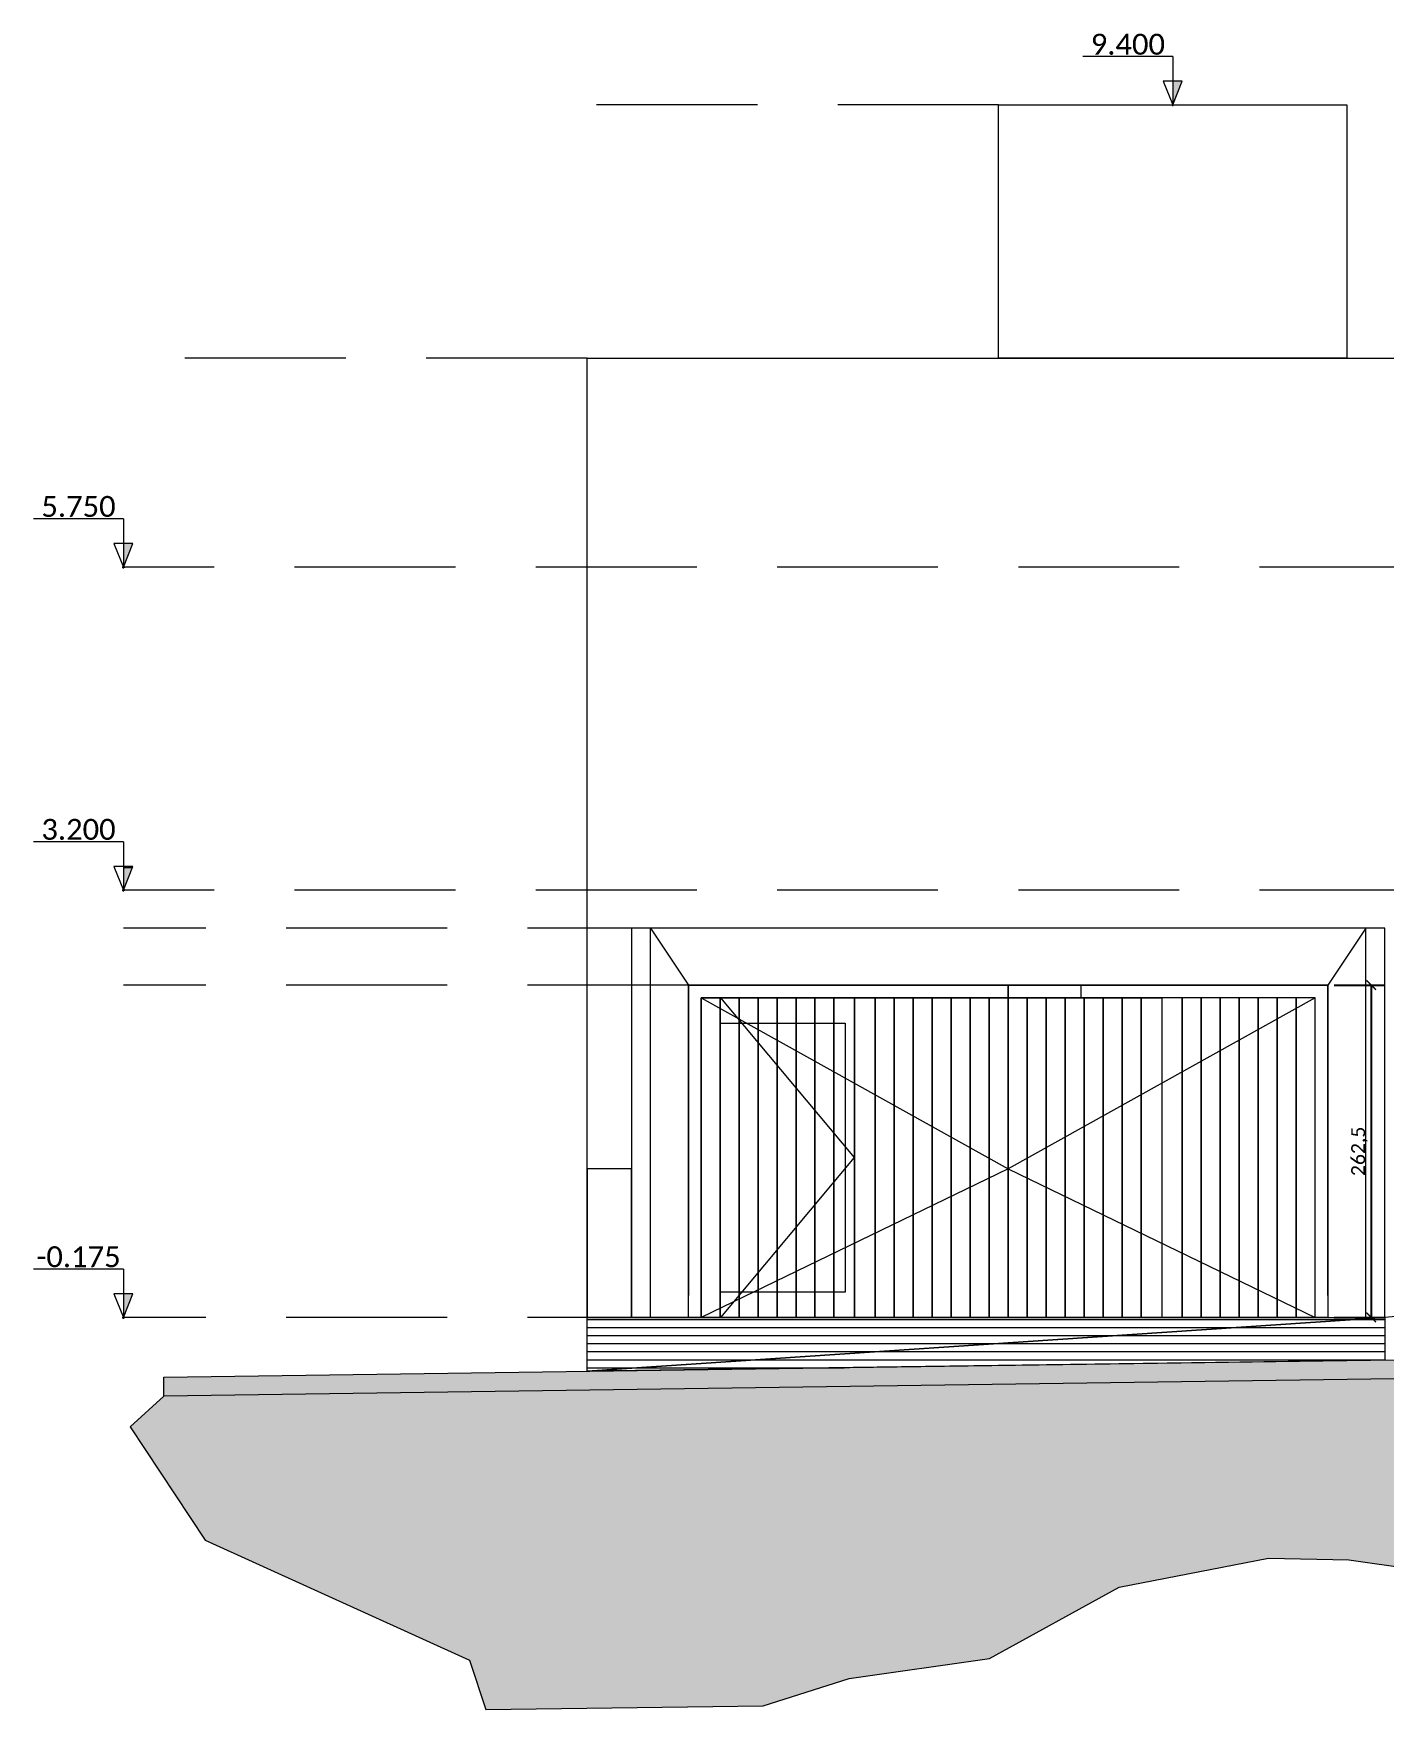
# Model space of a CAD drawing. Header units: metres. Extents: x -197 to 1099, y -24 to 14.
# Drawn here: x 413.43 to 424.1, y -3.27 to 9.96 of the extents above; entities that cross this region are included whole.
import ezdxf
from ezdxf.enums import TextEntityAlignment as Align

# ---------------------------------------------------------------- set-up
doc = ezdxf.new("R2010")
doc.units = ezdxf.units.M
doc.header["$LTSCALE"] = 0.001
doc.header["$PDMODE"] = 34
doc.header["$PDSIZE"] = 0.01
doc.linetypes.add('HIDDENX2', pattern=[19.05, 12.7, -6.35])
doc.layers.get('0').update_dxf_attribs({"lineweight": 13, "true_color": 0x000000})
doc.layers.get('Defpoints').update_dxf_attribs({"lineweight": 13, "true_color": 0x000000})
for name, color, linetype, lineweight, true_color in [('Jach-Anotaciones-CalidaddeLínea  0.13', 7, 'Continuous', 13, 0x000000), ('Jach-Anotaciones-CalidaddeLínea 0.05', 7, 'Continuous', 5, 0x000000), ('Jach-Anotaciones-Hatch-Lum100%', 7, 'Continuous', 13, 0x000000), ('Jach-Anotaciones-Hatch-Lum50%', 9, 'Continuous', 13, 0x808080), ('Jach-Anotaciones-Hatch-Lum80%', 250, 'Continuous', 13, 0x333333), ('Jach-Anotaciones-LineasDetalle0.18mm', 7, 'Continuous', 18, 0x000000), ('JACH-Anotaciones-Textos-Lum75% @ 0.075', 7, 'Continuous', 13, 0x404040), ('JACH-Arq-Lineas-Proyeccion Niveles cortes', 9, 'HIDDENX2', 13, 0x808080), ('JACH-Arq-Puertas01-', 7, 'Continuous', 13, 0x404040), ('JACH-Arq-Ventanas-BajasyPisoTecho', 7, 'Continuous', 13, 0x404040)]:
    doc.layers.add(name, color=color, linetype=linetype, lineweight=lineweight, true_color=true_color)
doc.styles.add('02a-Calibri-JACH(1.8mm)', font='calibri.ttf', dxfattribs={"height": 2.2})
doc.styles.add('02b-Calibri-JACH(2.2mm)', font='calibri.ttf', dxfattribs={"height": 2.2})
doc.dimstyles.new('JACH COTAS CM', dxfattribs={"dimtxt": 2.2, "dimasz": 1.5, "dimexe": 2, "dimexo": 1, "dimgap": 0.5, "dimtad": 1, "dimlfac": 100, "dimtxsty": '02b-Calibri-JACH(2.2mm)', "dimblk": 'ARCHTICK', "dimcen": 0.5, "dimadec": 0, "dimazin": 0, "dimtfac": 1, "dimtmove": 0, "dimatfit": 3, "dimfxl": 1, "dimarcsym": 0})
pattern_1 = [(0, (309.690384, 0), (1e-17, 0.0635), [])]
pattern_2 = [(0, (169.421, 45.032), (0, 6.985), [5.08, -1.905]), (90, (169.421, 45.032), (-6.985, 4e-16), [5.08, -1.905])]

# ---------------------------------------------------------------- blocks, each defined once
blk = doc.blocks.new('_ArchTick')
at = {"color": 0, "linetype": 'ByBlock', "lineweight": 0, "const_width": 0.15}
blk.add_lwpolyline([(-0.5, -0.5), (0.5, 0.5)], dxfattribs=at)
blk = doc.blocks.new('*D19')
at = {"color": 0, "lineweight": -2, "ltscale": 100, "transparency": 16777216}
for p, q in [((423.7, 2.45), (424.093, 2.45)), ((423.993, 2.45), (423.993, -0.175)), ((423.7, -0.175), (424.093, -0.175))]:
    blk.add_line(p, q, dxfattribs=at)
at = {"layer": 'Defpoints', "color": 0, "ltscale": 100, "transparency": 16777216}
for p in [(423.65, 2.45), (423.65, -0.175), (423.993, -0.175)]:
    blk.add_point(p, dxfattribs=at)
at = {"color": 0, "lineweight": -2, "ltscale": 100, "transparency": 16777216, "xscale": 0.07500000000000001, "yscale": 0.07500000000000001, "zscale": 0.07500000000000001}
for p, rotation in [((423.993, 2.45), 90), ((423.993, -0.175), 270)]:
    blk.add_blockref('_ArchTick', p, dxfattribs=dict(at, rotation=rotation))
at = {"color": 0, "ltscale": 100, "transparency": 16777216, "insert": (423.9, 1.137), "char_height": 0.11, "attachment_point": 5, "rotation": 90, "style": '02b-Calibri-JACH(2.2mm)'}
blk.add_mtext('262,5', dxfattribs=at)
blk = doc.blocks.new('*U528')
at = {"lineweight": 0, "ltscale": 100}
h = blk.add_hatch(dxfattribs=at)
h.set_pattern_fill('ANGLE', color=256)
h.set_pattern_definition(pattern_2)
h.paths.add_polyline_path([(0, 2.5), (0, 0), (1, 2.5)])
h = blk.add_hatch(color=256, dxfattribs=at)
h.dxf.hatch_style = 1
h.paths.add_polyline_path([(0, 2.5), (0, 0), (1, 2.5)])
for points in [[(0, 5.1), (-9.47, 5.1)], [(0, 5.1), (0, 1.25)]]:
    blk.add_lwpolyline(points, dxfattribs=at)
for points in [[(0, 0), (1, 2.5), (-1, 2.5)], [(0, 2.5), (0, 0), (1, 2.5)]]:
    blk.add_lwpolyline(points, close=True, dxfattribs=at)
blk.add_point((0, 0), dxfattribs=at)
at = {"lineweight": 0, "ltscale": 100, "style": '02a-Calibri-JACH(1.8mm)'}
blk.add_attdef('ALT', text='', height=2.2, dxfattribs=at).set_placement((-4.73, 6.4), align=Align.MIDDLE_CENTER)
blk = doc.blocks.new('*U529')
at = {"lineweight": 0, "ltscale": 100}
h = blk.add_hatch(dxfattribs=at)
h.set_pattern_fill('ANGLE', color=256)
h.set_pattern_definition(pattern_2)
h.paths.add_polyline_path([(0, 2.5), (0, 0), (1, 2.5)])
h = blk.add_hatch(color=256, dxfattribs=at)
h.dxf.hatch_style = 1
h.paths.add_polyline_path([(0, 2.5), (0, 0), (1, 2.5)])
for points in [[(0, 5.1), (-9.47, 5.1)], [(0, 5.1), (0, 1.25)]]:
    blk.add_lwpolyline(points, dxfattribs=at)
for points in [[(0, 0), (1, 2.5), (-1, 2.5)], [(0, 2.5), (0, 0), (1, 2.5)]]:
    blk.add_lwpolyline(points, close=True, dxfattribs=at)
blk.add_point((0, 0), dxfattribs=at)
at = {"lineweight": 0, "ltscale": 100, "style": '02a-Calibri-JACH(1.8mm)'}
blk.add_attdef('ALT', text='', height=2.2, dxfattribs=at).set_placement((-4.73, 6.4), align=Align.MIDDLE_CENTER)
blk = doc.blocks.new('*U545')
at = {"lineweight": 0, "ltscale": 100}
h = blk.add_hatch(dxfattribs=at)
h.set_pattern_fill('ANGLE', color=256)
h.set_pattern_definition(pattern_2)
h.paths.add_polyline_path([(0, 2.5), (0, 0), (1, 2.5)])
h = blk.add_hatch(color=256, dxfattribs=at)
h.dxf.hatch_style = 1
h.paths.add_polyline_path([(0, 2.5), (0, 0), (1, 2.5)])
for points in [[(0, 5.1), (-9.47, 5.1)], [(0, 5.1), (0, 1.25)]]:
    blk.add_lwpolyline(points, dxfattribs=at)
for points in [[(0, 0), (1, 2.5), (-1, 2.5)], [(0, 2.5), (0, 0), (1, 2.5)]]:
    blk.add_lwpolyline(points, close=True, dxfattribs=at)
blk.add_point((0, 0), dxfattribs=at)
at = {"lineweight": 0, "ltscale": 100, "style": '02a-Calibri-JACH(1.8mm)'}
blk.add_attdef('ALT', text='', height=2.2, dxfattribs=at).set_placement((-4.73, 6.4), align=Align.MIDDLE_CENTER)
blk = doc.blocks.new('*U521')
at = {"lineweight": 0, "ltscale": 100}
h = blk.add_hatch(dxfattribs=at)
h.set_pattern_fill('ANGLE', color=256)
h.set_pattern_definition(pattern_2)
h.paths.add_polyline_path([(0, 2.5), (0, 0), (1, 2.5)])
h = blk.add_hatch(color=256, dxfattribs=at)
h.dxf.hatch_style = 1
h.paths.add_polyline_path([(0, 2.5), (0, 0), (1, 2.5)])
for points in [[(0, 5.1), (-9.47, 5.1)], [(0, 5.1), (0, 1.25)]]:
    blk.add_lwpolyline(points, dxfattribs=at)
for points in [[(0, 0), (1, 2.5), (-1, 2.5)], [(0, 2.5), (0, 0), (1, 2.5)]]:
    blk.add_lwpolyline(points, close=True, dxfattribs=at)
blk.add_point((0, 0), dxfattribs=at)
at = {"lineweight": 0, "ltscale": 100, "style": '02a-Calibri-JACH(1.8mm)'}
blk.add_attdef('ALT', text='', height=2.2, dxfattribs=at).set_placement((-4.73, 6.4), align=Align.MIDDLE_CENTER)

msp = doc.modelspace()

# ---------------------------------------------------------------- hatches: boundary and pattern name
at = {"layer": 'Jach-Anotaciones-Hatch-Lum100%', "ltscale": 100}
h = msp.add_hatch(color=256, dxfattribs=at)
h.dxf.hatch_style = 1
h.paths.add_polyline_path([(414.45847, -0.64697), (424.91968, -0.49994), (433.04434, -0.32495), (441.61267, -0.08152), (441.61267, -0.23159), (433.04809, -0.47491), (424.92235, -0.64992), (414.45847, -0.79699)])
at = {"layer": 'Jach-Anotaciones-Hatch-Lum50%', "ltscale": 100}
h = msp.add_hatch(dxfattribs=at)
h.set_pattern_fill('ANSI31', color=256, scale=0.02, angle=315)
h.set_pattern_definition(pattern_1)
h.paths.add_polyline_path([(424.1006, -0.175), (417.8006, -0.6), (417.8006, -0.175)])
h = msp.add_hatch(dxfattribs=at)
h.set_pattern_fill('ANSI31', color=256, scale=0.02, angle=315)
h.set_pattern_definition(pattern_1)
h.paths.add_polyline_path([(424.1006, -0.175), (424.1006, -0.51146), (417.8006, -0.6)])
at = {"layer": 'Jach-Anotaciones-Hatch-Lum80%', "ltscale": 100}
h = msp.add_hatch(dxfattribs=at)
h.set_pattern_fill('EARTH', color=256, scale=0.03, angle=45, double=1)
h.set_pattern_definition([(45, (422.60325, -16.59427), (0, 0.2694077), [0.1905, -0.1905]), (45, (422.55273, -16.54375), (0, 0.2694077), [0.1905, -0.1905]), (45, (422.50222, -16.49324), (0, 0.2694077), [0.1905, -0.1905]), (135, (422.50222, -16.45956), (-0.2694077, 0), [0.1905, -0.1905]), (135, (422.55273, -16.40905), (-0.2694077, 0), [0.1905, -0.1905]), (135, (422.60325, -16.35853), (-0.2694077, 0), [0.1905, -0.1905])])
h.paths.add_polyline_path([(414.45847, -0.79699), (414.19416, -1.03876), (414.78528, -1.9333), (416.87264, -2.88161), (417.00229, -3.27034), (419.192, -3.24154), (419.86908, -3.02558), (420.97834, -2.86721), (422.00116, -2.30572), (423.18245, -2.07537), (423.81631, -2.08976), (426.87038, -2.52168), (428.03726, -2.08976), (429.5931, -1.917), (430.22396, -1.84694), (432.69571, -1.92959), (435.13032, -2.53428), (436.97428, -1.82881), (438.13041, -1.3865), (439.35126, -1.68484), (440.97914, -1.84321), (441.54308, -1.11576), (441.67656, -0.51499), (441.61267, -0.23159), (433.04809, -0.47491), (424.92235, -0.64992)])
at = {"layer": 'JACH-Arq-Ventanas-BajasyPisoTecho', "ltscale": 100}
h = msp.add_hatch(dxfattribs=at)
h.set_pattern_fill('ANGLE', color=256)
h.set_pattern_definition([(0, (407.728, 117.335), (0, 6.985), [5.08, -1.905]), (90, (407.728, 117.335), (-6.985, 4e-16), [5.08, -1.905])])
h.paths.add_polyline_path([(423.55039, -0.175), (423.55039, 2.35), (418.70039, 2.35), (418.70039, -0.175), (418.60039, -0.175), (418.60039, 2.45), (423.65039, 2.45), (423.65039, -0.175)])

# ---------------------------------------------------------------- linework, layer by layer
at = {"layer": 'Jach-Anotaciones-CalidaddeLínea  0.13', "ltscale": 100}
for points in [[(421.0506, 9.4), (423.8006, 9.4), (423.8006, 7.4), (421.0506, 7.4)], [(414.45847, -0.64697), (424.91968, -0.49994), (433.04434, -0.32495), (441.61267, -0.08152), (441.61267, -0.23159), (433.04809, -0.47491), (424.92235, -0.64992), (414.45847, -0.79699)], [(424.1006, -0.175), (424.1006, -0.51146), (417.8006, -0.6)], [(424.1006, -0.175), (417.8006, -0.6), (417.8006, -0.175)]]:
    msp.add_lwpolyline(points, close=True, dxfattribs=at)
for points in [[(418.1506, -0.175), (418.60039, -0.175)], [(433.04809, -0.47491), (424.92235, -0.64992), (414.45847, -0.79699), (414.19416, -1.03876), (414.78528, -1.9333), (416.87264, -2.88161), (417.00229, -3.27034), (419.192, -3.24154), (419.86908, -3.02558), (420.97834, -2.86721), (422.00116, -2.30572), (423.18245, -2.07537), (423.81631, -2.08976), (426.87038, -2.52168), (428.03726, -2.08976), (429.5931, -1.917), (430.22396, -1.84694), (432.69571, -1.92959)]]:
    msp.add_lwpolyline(points, dxfattribs=at)
at = {"layer": 'Jach-Anotaciones-CalidaddeLínea 0.05', "ltscale": 100}
msp.add_lwpolyline([(418.1506, 1), (417.8006, 1), (417.8006, -0.175), (418.1506, -0.175)], close=True, dxfattribs=at)
at = {"layer": 'Jach-Anotaciones-LineasDetalle0.18mm', "ltscale": 100}
for points in [[(417.8006, 7.4), (433.4506, 7.4), (433.4506, 7.55), (439.20032, 7.55), (439.20032, 0), (438.85072, 0), (438.85072, 2.9), (436.75072, 2.9), (436.75072, 0), (431.9508, 0), (431.9508, 2.9), (426.0006, 2.9), (426.0006, 0), (424.1006, -0.175), (424.1006, 2.9), (418.1506, 2.9), (418.1506, -0.175), (417.8006, -0.175)], [(418.60039, -0.175), (418.60039, 2.45), (423.6506, 2.45), (423.6506, -0.175), (424.1006, -0.175), (424.1006, 2.9), (418.1506, 2.9), (418.1506, -0.175)]]:
    msp.add_lwpolyline(points, close=True, dxfattribs=at)
for points in [[(418.3006, -0.175), (418.3006, 2.9), (418.60039, 2.45)], [(423.9506, -0.175), (423.9506, 2.9), (423.6506, 2.45)]]:
    msp.add_lwpolyline(points, dxfattribs=at)
at = {"layer": 'JACH-Arq-Lineas-Proyeccion Niveles cortes', "ltscale": 100}
for points in [[(421.0506, 9.4), (417.59524, 9.4)], [(417.8006, 7.4), (414.13987, 7.4)], [(426.28631, 5.75), (414.13987, 5.75)], [(426.28631, 3.2), (414.13987, 3.2)], [(418.60039, 2.9), (414.13987, 2.9)], [(418.60039, 2.45), (414.13987, 2.45)], [(418.60039, -0.175), (414.13987, -0.175)]]:
    msp.add_lwpolyline(points, dxfattribs=at)
at = {"layer": 'JACH-Arq-Puertas01-', "ltscale": 100}
msp.add_lwpolyline([(423.6506, 0), (423.6506, 2.45), (418.60039, 2.45), (418.60039, 0)], dxfattribs=at)
at = {"layer": 'JACH-Arq-Ventanas-BajasyPisoTecho', "ltscale": 100}
for points in [[(418.60039, 2.45), (421.12549, 2.45), (421.12549, -0.175), (418.60039, -0.175)], [(423.55039, -0.175), (423.55039, 2.35), (418.70039, 2.35), (418.70039, -0.175), (418.60039, -0.175), (418.60039, 2.45), (423.65039, 2.45), (423.65039, -0.175)], [(421.12549, 2.45), (423.6506, 2.45), (423.6506, -0.175), (421.12549, -0.175)], [(418.70039, 2.35), (421.12539, 2.35), (421.12539, -0.175), (418.70039, -0.175)], [(418.70039, 2.35), (418.85039, 2.35), (418.85039, -0.175), (418.70039, -0.175)], [(418.85039, 2.35), (419.00039, 2.35), (419.00039, -0.175), (418.85039, -0.175)], [(419.00039, 2.35), (419.15039, 2.35), (419.15039, -0.175), (419.00039, -0.175)], [(419.15039, 2.35), (419.30039, 2.35), (419.30039, -0.175), (419.15039, -0.175)], [(419.30039, 2.35), (419.45039, 2.35), (419.45039, -0.175), (419.30039, -0.175)], [(419.45039, 2.35), (419.60039, 2.35), (419.60039, -0.175), (419.45039, -0.175)], [(419.60039, 2.35), (419.75039, 2.35), (419.75039, -0.175), (419.60039, -0.175)], [(419.75039, 2.35), (419.91289, 2.35), (419.91289, -0.175), (419.75039, -0.175)], [(420.07539, 2.35), (419.91289, 2.35), (419.91289, -0.175), (420.07539, -0.175)], [(420.22539, 2.35), (420.07539, 2.35), (420.07539, -0.175), (420.22539, -0.175)], [(420.37539, 2.35), (420.22539, 2.35), (420.22539, -0.175), (420.37539, -0.175)], [(420.52539, 2.35), (420.37539, 2.35), (420.37539, -0.175), (420.52539, -0.175)], [(420.67539, 2.35), (420.52539, 2.35), (420.52539, -0.175), (420.67539, -0.175)], [(420.82539, 2.35), (420.67539, 2.35), (420.67539, -0.175), (420.82539, -0.175)], [(420.97539, 2.35), (420.82539, 2.35), (420.82539, -0.175), (420.97539, -0.175)], [(421.12539, 2.35), (420.97539, 2.35), (420.97539, -0.175), (421.12539, -0.175)], [(423.55039, 2.35), (421.12539, 2.35), (421.12539, -0.175), (423.55039, -0.175)], [(421.12539, 2.35), (421.27539, 2.35), (421.27539, -0.175), (421.12539, -0.175)], [(421.27539, 2.35), (421.42539, 2.35), (421.42539, -0.175), (421.27539, -0.175)], [(421.42539, 2.35), (421.57539, 2.35), (421.57539, -0.175), (421.42539, -0.175)], [(421.57539, 2.35), (421.72539, 2.35), (421.72539, -0.175), (421.57539, -0.175)], [(421.72539, 2.35), (421.87539, 2.35), (421.87539, -0.175), (421.72539, -0.175)], [(421.87539, 2.35), (422.02539, 2.35), (422.02539, -0.175), (421.87539, -0.175)], [(422.02539, 2.35), (422.17539, 2.35), (422.17539, -0.175), (422.02539, -0.175)], [(422.17539, 2.35), (422.33789, 2.35), (422.33789, -0.175), (422.17539, -0.175)], [(422.50039, 2.35), (422.33789, 2.35), (422.33789, -0.175), (422.50039, -0.175)], [(422.65039, 2.35), (422.50039, 2.35), (422.50039, -0.175), (422.65039, -0.175)], [(422.80039, 2.35), (422.65039, 2.35), (422.65039, -0.175), (422.80039, -0.175)], [(422.95039, 2.35), (422.80039, 2.35), (422.80039, -0.175), (422.95039, -0.175)], [(423.10039, 2.35), (422.95039, 2.35), (422.95039, -0.175), (423.10039, -0.175)], [(423.25039, 2.35), (423.10039, 2.35), (423.10039, -0.175), (423.25039, -0.175)], [(423.40039, 2.35), (423.25039, 2.35), (423.25039, -0.175), (423.40039, -0.175)], [(423.55039, 2.35), (423.40039, 2.35), (423.40039, -0.175), (423.55039, -0.175)], [(418.85039, 2.15), (419.83789, 2.15), (419.83789, 0.025), (418.85039, 0.025)]]:
    msp.add_lwpolyline(points, close=True, dxfattribs=at)
for points in [[(418.70039, 2.35), (421.12539, 1), (418.70039, -0.175)], [(418.85339, 2.35), (419.90989, 1.0875), (418.85339, -0.175)], [(423.55039, 2.35), (421.12539, 1), (423.55039, -0.175)]]:
    msp.add_lwpolyline(points, dxfattribs=at)
at = {"layer": 'JACH-Arq-Ventanas-BajasyPisoTecho', "linetype": 'ByBlock', "ltscale": 100}
msp.add_lwpolyline([(418.85339, 2.35), (419.90989, 2.35), (419.90989, -0.175), (418.85339, -0.175)], close=True, dxfattribs=at)

# ---------------------------------------------------------------- block references
at = {"layer": 'JACH-Anotaciones-Textos-Lum75% @ 0.075', "ltscale": 100, "xscale": 0.075, "yscale": 0.075, "zscale": 0.075}
for name, p, values in [('*U521', (422.4256, 9.4), {'ALT': '9.400'}), ('*U529', (414.13987, 5.75), {'ALT': '5.750'}), ('*U545', (414.13987, 3.2), {'ALT': '3.200'}), ('*U528', (414.13987, -0.175), {'ALT': '-0.175'})]:
    msp.add_blockref(name, p, dxfattribs=at).add_auto_attribs(values)

# ---------------------------------------------------------------- dimensions: what is measured, and where the dimension line sits
at = {"ltscale": 100}
dim = msp.add_linear_dim(base=(423.99323, -0.175), p1=(423.65039, 2.45), p2=(423.65039, -0.175), angle=90, dimstyle='JACH COTAS CM', dxfattribs=at)
dim.commit()
dim.dimension.update_dxf_attribs({"geometry": '*D19', "text_midpoint": (423.90041, 1.1375)})

doc.saveas('drawing.dxf')
